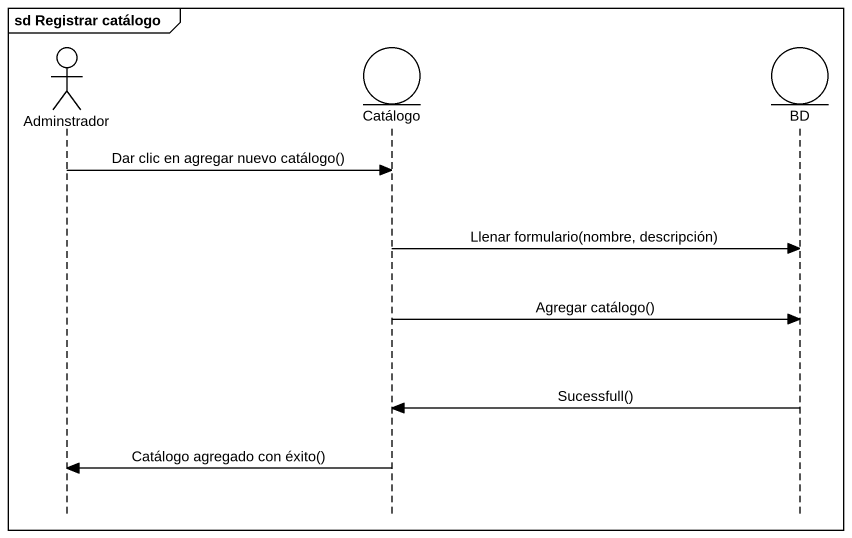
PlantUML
@startuml
mainframe sd Registrar catálogo
hide footbox
actor Adminstrador
entity Catálogo
entity BD

Adminstrador -> Catálogo : Dar clic en agregar nuevo catálogo()
Catálogo -> BD : Llenar formulario(nombre, descripción)
Catálogo -> BD : Agregar catálogo()
BD -> Catálogo : Sucessfull()
Catálogo -> Adminstrador : Catálogo agregado con éxito()
@enduml
